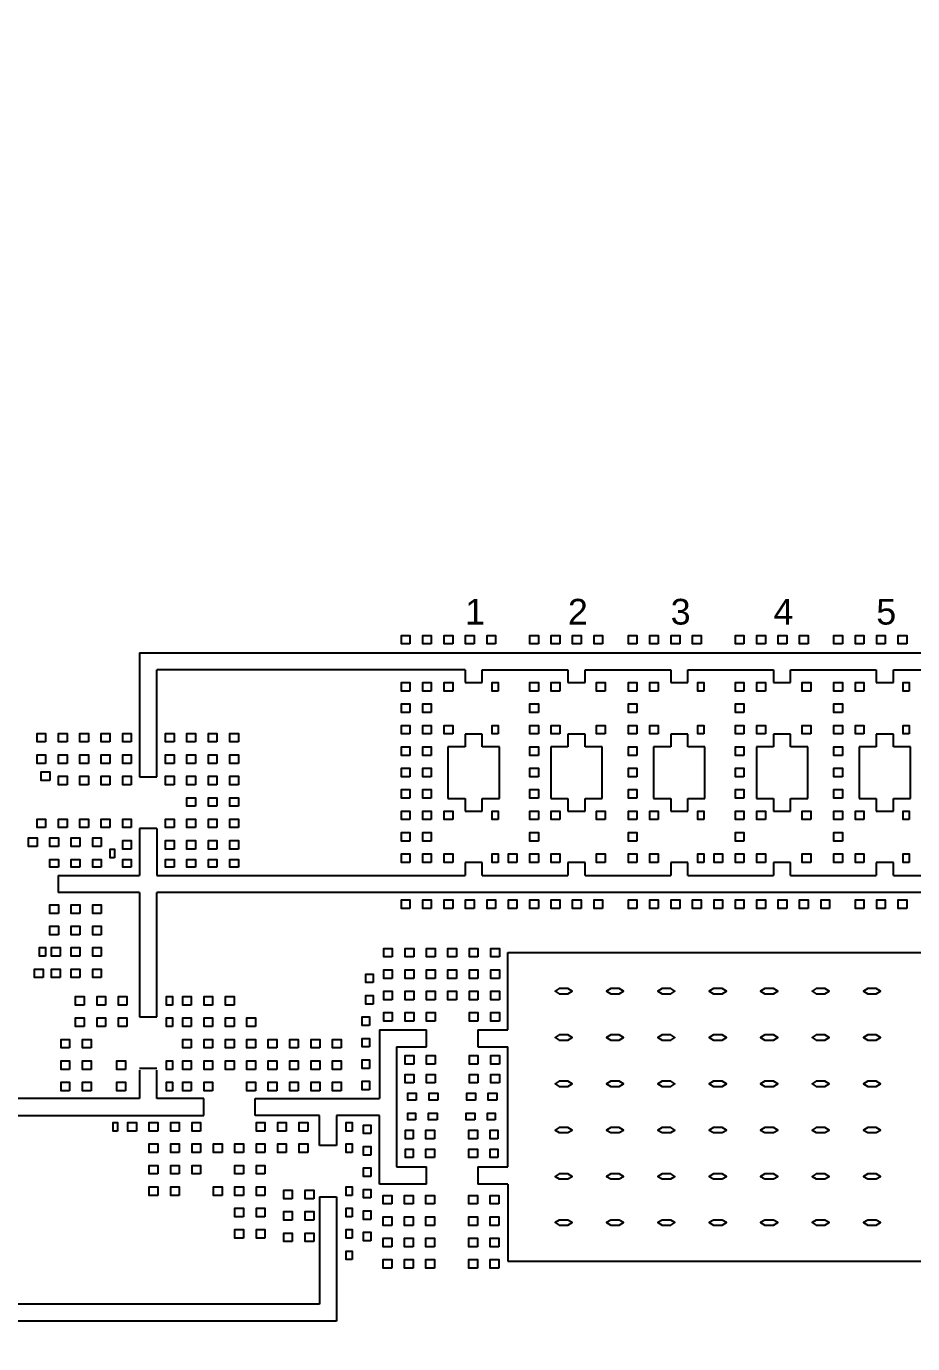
# Model space of a CAD drawing. Header units: millimetres. Extents: x 11250 to 361842, y 8473 to 110473.
# Drawn here: x 56414 to 61588, y 79042 to 86727 of the extents above; entities that cross this region are included whole.
import ezdxf

# ---------------------------------------------------------------- set-up
doc = ezdxf.new("R2010")
doc.units = ezdxf.units.MM
doc.layers.add('CLEAR', color=140, linetype='Continuous')
doc.layers.add('OPAQUE', color=10, linetype='Continuous')
doc.styles.get("Standard").update_dxf_attribs({"font": 'arial.ttf'})

msp = doc.modelspace()

# ---------------------------------------------------------------- linework, layer by layer
at = {"layer": 'CLEAR'}
for p, q in [((57075.3, 83073.6), (67525.3, 83073.6)), ((57075.3, 83073.6), (57075.3, 82348.6)), ((58975.3, 82973.6), (57175.3, 82973.6)), ((57175.3, 82348.6), (57175.3, 82973.6)), ((58975.3, 82973.6), (58975.3, 82898.6)), ((59075.3, 82898.6), (59075.3, 82973.6)), ((59075.3, 82973.6), (59575.3, 82973.6)), ((59575.3, 82973.6), (59575.3, 82898.6)), ((59675.3, 82898.6), (59675.3, 82973.6)), ((59675.3, 82973.6), (60175.3, 82973.6)), ((60175.3, 82973.6), (60175.3, 82898.6)), ((60275.3, 82898.6), (60275.3, 82973.6)), ((60275.3, 82973.6), (60775.3, 82973.6)), ((60775.3, 82973.6), (60775.3, 82898.6)), ((60875.3, 82898.6), (60875.3, 82973.6)), ((60875.3, 82973.6), (61375.3, 82973.6)), ((61375.3, 82973.6), (61375.3, 82898.6)), ((61475.3, 82898.6), (61475.3, 82973.6)), ((61475.3, 82973.6), (61975.3, 82973.6)), ((58975.3, 82898.6), (59075.3, 82898.6)), ((59575.3, 82898.6), (59675.3, 82898.6)), ((60175.3, 82898.6), (60275.3, 82898.6)), ((60775.3, 82898.6), (60875.3, 82898.6)), ((61375.3, 82898.6), (61475.3, 82898.6)), ((59075.3, 82598.6), (58975.3, 82598.6)), ((58975.3, 82598.6), (58975.3, 82523.6)), ((59075.3, 82523.6), (59075.3, 82598.6)), ((59675.3, 82598.6), (59575.3, 82598.6)), ((59575.3, 82598.6), (59575.3, 82523.6)), ((59675.3, 82523.6), (59675.3, 82598.6)), ((60275.3, 82598.6), (60175.3, 82598.6)), ((60175.3, 82598.6), (60175.3, 82523.6)), ((60275.3, 82523.6), (60275.3, 82598.6)), ((60875.3, 82598.6), (60775.3, 82598.6)), ((60775.3, 82598.6), (60775.3, 82523.6)), ((60875.3, 82523.6), (60875.3, 82598.6)), ((61475.3, 82598.6), (61375.3, 82598.6)), ((61375.3, 82598.6), (61375.3, 82523.6)), ((61475.3, 82523.6), (61475.3, 82598.6)), ((58975.3, 82523.6), (58875.3, 82523.6)), ((58875.3, 82523.6), (58875.3, 82223.6)), ((59175.3, 82523.6), (59075.3, 82523.6)), ((59175.3, 82223.6), (59175.3, 82523.6)), ((59575.3, 82523.6), (59475.3, 82523.6)), ((59475.3, 82523.6), (59475.3, 82223.6)), ((59775.3, 82523.6), (59675.3, 82523.6)), ((59775.3, 82223.6), (59775.3, 82523.6)), ((60175.3, 82523.6), (60075.3, 82523.6)), ((60075.3, 82523.6), (60075.3, 82223.6)), ((60375.3, 82523.6), (60275.3, 82523.6)), ((60375.3, 82223.6), (60375.3, 82523.6)), ((60775.3, 82523.6), (60675.3, 82523.6)), ((60675.3, 82523.6), (60675.3, 82223.6)), ((60975.3, 82523.6), (60875.3, 82523.6)), ((60975.3, 82223.6), (60975.3, 82523.6)), ((61375.3, 82523.6), (61275.3, 82523.6)), ((61275.3, 82523.6), (61275.3, 82223.6)), ((61575.3, 82523.6), (61475.3, 82523.6)), ((61575.3, 82223.6), (61575.3, 82523.6)), ((57075.3, 82348.6), (57175.3, 82348.6)), ((58875.3, 82223.6), (58975.3, 82223.6)), ((58975.3, 82223.6), (58975.3, 82148.6)), ((59075.3, 82223.6), (59175.3, 82223.6)), ((59075.3, 82148.6), (59075.3, 82223.6)), ((59475.3, 82223.6), (59575.3, 82223.6)), ((59575.3, 82223.6), (59575.3, 82148.6)), ((59675.3, 82223.6), (59775.3, 82223.6)), ((59675.3, 82148.6), (59675.3, 82223.6)), ((60075.3, 82223.6), (60175.3, 82223.6)), ((60175.3, 82223.6), (60175.3, 82148.6)), ((60275.3, 82223.6), (60375.3, 82223.6)), ((60275.3, 82148.6), (60275.3, 82223.6)), ((60675.3, 82223.6), (60775.3, 82223.6)), ((60775.3, 82223.6), (60775.3, 82148.6)), ((60875.3, 82223.6), (60975.3, 82223.6)), ((60875.3, 82148.6), (60875.3, 82223.6)), ((61275.3, 82223.6), (61375.3, 82223.6)), ((61375.3, 82223.6), (61375.3, 82148.6)), ((61475.3, 82223.6), (61575.3, 82223.6)), ((61475.3, 82148.6), (61475.3, 82223.6)), ((58975.3, 82148.6), (59075.3, 82148.6)), ((59575.3, 82148.6), (59675.3, 82148.6)), ((60175.3, 82148.6), (60275.3, 82148.6)), ((60775.3, 82148.6), (60875.3, 82148.6)), ((61375.3, 82148.6), (61475.3, 82148.6)), ((57175.3, 82048.6), (57075.3, 82048.6)), ((57075.3, 82048.6), (57075.3, 81773.6)), ((57175.3, 82048.6), (57175.3, 81773.6)), ((59075.3, 81848.6), (58975.3, 81848.6)), ((58975.3, 81848.6), (58975.3, 81773.6)), ((59075.3, 81773.6), (59075.3, 81848.6)), ((59675.3, 81848.6), (59575.3, 81848.6)), ((59575.3, 81848.6), (59575.3, 81773.6)), ((59675.3, 81773.6), (59675.3, 81848.6)), ((60275.3, 81848.6), (60175.3, 81848.6)), ((60175.3, 81848.6), (60175.3, 81773.6)), ((60275.3, 81773.6), (60275.3, 81848.6)), ((60875.3, 81848.6), (60775.3, 81848.6)), ((60775.3, 81848.6), (60775.3, 81773.6)), ((60875.3, 81773.6), (60875.3, 81848.6)), ((61475.3, 81848.6), (61375.3, 81848.6)), ((61375.3, 81848.6), (61375.3, 81773.6)), ((61475.3, 81773.6), (61475.3, 81848.6)), ((56600.3, 81773.6), (56600.3, 81673.6)), ((56600.3, 81773.6), (57075.3, 81773.6)), ((57175.3, 81773.6), (58975.3, 81773.6)), ((59075.3, 81773.6), (59575.3, 81773.6)), ((59675.3, 81773.6), (60175.3, 81773.6)), ((60275.3, 81773.6), (60775.3, 81773.6)), ((60875.3, 81773.6), (61375.3, 81773.6)), ((61475.3, 81773.6), (61975.3, 81773.6)), ((57075.3, 81673.6), (56600.3, 81673.6)), ((57075.3, 81673.6), (57075.3, 80948.6)), ((57175.3, 80948.6), (57175.3, 81673.6)), ((67175.3, 81673.6), (57175.3, 81673.6)), ((59225.3, 81323.6), (65575.3, 81323.6)), ((59225.3, 80873.6), (59225.3, 81323.6)), ((57075.3, 80948.6), (57175.3, 80948.6)), ((58475.3, 80873.6), (58750.3, 80873.6)), ((58475.3, 80873.6), (58475.3, 80473.6)), ((58750.3, 80773.6), (58750.3, 80873.6)), ((59050.3, 80873.6), (59225.3, 80873.6)), ((59050.3, 80873.6), (59050.3, 80773.6)), ((58575.3, 80773.6), (58750.3, 80773.6)), ((58575.3, 80773.6), (58575.3, 80073.6)), ((59050.3, 80773.6), (59225.3, 80773.6)), ((59225.3, 80073.6), (59225.3, 80773.6)), ((57175.3, 80648.6), (57075.3, 80648.6)), ((57075.3, 80638.6), (57075.3, 80473.6)), ((57175.3, 80473.6), (57175.3, 80638.6)), ((57075.3, 80473.6), (56050.3, 80473.6)), ((57450.3, 80473.6), (57175.3, 80473.6)), ((57450.3, 80373.6), (57450.3, 80473.6)), ((57750.3, 80373.6), (57750.3, 80473.6)), ((57750.3, 80473.6), (58475.3, 80473.6)), ((56050.3, 80373.6), (57450.3, 80373.6)), ((58125.3, 80373.6), (57750.3, 80373.6)), ((58125.3, 80198.6), (58125.3, 80373.6)), ((58225.3, 80373.6), (58225.3, 80198.6)), ((58475.3, 80373.6), (58225.3, 80373.6)), ((58475.3, 79973.6), (58475.3, 80373.6)), ((58225.3, 80198.6), (58125.3, 80198.6)), ((58575.3, 80073.6), (58750.3, 80073.6)), ((58750.3, 79973.6), (58750.3, 80073.6)), ((59050.3, 80073.6), (59225.3, 80073.6)), ((59050.3, 80073.6), (59050.3, 79973.6)), ((58750.3, 79973.6), (58475.3, 79973.6)), ((59225.3, 79973.6), (59050.3, 79973.6)), ((59225.3, 79973.6), (59225.3, 79523.6)), ((58125.3, 79898.6), (58225.3, 79898.6)), ((58125.3, 79898.6), (58125.3, 79273.6)), ((58225.3, 79898.6), (58225.3, 79173.6)), ((59225.3, 79523.6), (65575.3, 79523.6)), ((58125.3, 79273.6), (54912.6, 79273.6)), ((58225.3, 79173.6), (54946.6, 79173.6))]:
    msp.add_line(p, q, dxfattribs=at)
for points in [[(58653.2, 83124.4), (58603.2, 83124.4), (58603.2, 83174.4), (58653.2, 83174.4)], [(58778.2, 83124.4), (58728.2, 83124.4), (58728.2, 83174.4), (58778.2, 83174.4)], [(58903.2, 83124.4), (58853.2, 83124.4), (58853.2, 83174.4), (58903.2, 83174.4)], [(59028.2, 83124.4), (58978.2, 83124.4), (58978.2, 83174.4), (59028.2, 83174.4)], [(59153.2, 83124.4), (59103.2, 83124.4), (59103.2, 83174.4), (59153.2, 83174.4)], [(59403.2, 83124.4), (59353.2, 83124.4), (59353.2, 83174.4), (59403.2, 83174.4)], [(59528.2, 83124.4), (59478.2, 83124.4), (59478.2, 83174.4), (59528.2, 83174.4)], [(59653.2, 83124.4), (59603.2, 83124.4), (59603.2, 83174.4), (59653.2, 83174.4)], [(59778.2, 83124.4), (59728.2, 83124.4), (59728.2, 83174.4), (59778.2, 83174.4)], [(59978.2, 83124.4), (59928.2, 83124.4), (59928.2, 83174.4), (59978.2, 83174.4)], [(60103.2, 83124.4), (60053.2, 83124.4), (60053.2, 83174.4), (60103.2, 83174.4)], [(60228.2, 83124.4), (60178.2, 83124.4), (60178.2, 83174.4), (60228.2, 83174.4)], [(60353.2, 83124.4), (60303.2, 83124.4), (60303.2, 83174.4), (60353.2, 83174.4)], [(60603.2, 83124.4), (60553.2, 83124.4), (60553.2, 83174.4), (60603.2, 83174.4)], [(60728.2, 83124.4), (60678.2, 83124.4), (60678.2, 83174.4), (60728.2, 83174.4)], [(60853.2, 83124.4), (60803.2, 83124.4), (60803.2, 83174.4), (60853.2, 83174.4)], [(60978.2, 83124.4), (60928.2, 83124.4), (60928.2, 83174.4), (60978.2, 83174.4)], [(61178.2, 83124.4), (61128.2, 83124.4), (61128.2, 83174.4), (61178.2, 83174.4)], [(61303.2, 83124.4), (61253.2, 83124.4), (61253.2, 83174.4), (61303.2, 83174.4)], [(61428.2, 83124.4), (61378.2, 83124.4), (61378.2, 83174.4), (61428.2, 83174.4)], [(61553.2, 83124.4), (61503.2, 83124.4), (61503.2, 83174.4), (61553.2, 83174.4)], [(58653.2, 82849.4), (58603.2, 82849.4), (58603.2, 82899.4), (58653.2, 82899.4)], [(58778.2, 82849.4), (58728.2, 82849.4), (58728.2, 82899.4), (58778.2, 82899.4)], [(58903.2, 82849.4), (58853.2, 82849.4), (58853.2, 82899.4), (58903.2, 82899.4)], [(59168.2, 82849.4), (59133.2, 82849.4), (59133.2, 82899.4), (59168.2, 82899.4)], [(59403.2, 82849.4), (59353.2, 82849.4), (59353.2, 82899.4), (59403.2, 82899.4)], [(59528.2, 82849.4), (59478.2, 82849.4), (59478.2, 82899.4), (59528.2, 82899.4)], [(59793.2, 82849.4), (59743.2, 82849.4), (59743.2, 82899.4), (59793.2, 82899.4)], [(59978.2, 82849.4), (59928.2, 82849.4), (59928.2, 82899.4), (59978.2, 82899.4)], [(60103.2, 82849.4), (60053.2, 82849.4), (60053.2, 82899.4), (60103.2, 82899.4)], [(60368.2, 82849.4), (60333.2, 82849.4), (60333.2, 82899.4), (60368.2, 82899.4)], [(60603.2, 82849.4), (60553.2, 82849.4), (60553.2, 82899.4), (60603.2, 82899.4)], [(60728.2, 82849.4), (60678.2, 82849.4), (60678.2, 82899.4), (60728.2, 82899.4)], [(60993.2, 82849.4), (60943.2, 82849.4), (60943.2, 82899.4), (60993.2, 82899.4)], [(61178.2, 82849.4), (61128.2, 82849.4), (61128.2, 82899.4), (61178.2, 82899.4)], [(61303.2, 82849.4), (61253.2, 82849.4), (61253.2, 82899.4), (61303.2, 82899.4)], [(61568.2, 82849.4), (61533.2, 82849.4), (61533.2, 82899.4), (61568.2, 82899.4)], [(58653.2, 82724.4), (58603.2, 82724.4), (58603.2, 82774.4), (58653.2, 82774.4)], [(58778.2, 82724.4), (58728.2, 82724.4), (58728.2, 82774.4), (58778.2, 82774.4)], [(59403.2, 82724.4), (59353.2, 82724.4), (59353.2, 82774.4), (59403.2, 82774.4)], [(59978.2, 82724.4), (59928.2, 82724.4), (59928.2, 82774.4), (59978.2, 82774.4)], [(60603.2, 82724.4), (60553.2, 82724.4), (60553.2, 82774.4), (60603.2, 82774.4)], [(61178.2, 82724.4), (61128.2, 82724.4), (61128.2, 82774.4), (61178.2, 82774.4)], [(58653.2, 82599.4), (58603.2, 82599.4), (58603.2, 82649.4), (58653.2, 82649.4)], [(58778.2, 82599.4), (58728.2, 82599.4), (58728.2, 82649.4), (58778.2, 82649.4)], [(58903.2, 82599.4), (58853.2, 82599.4), (58853.2, 82649.4), (58903.2, 82649.4)], [(59168.2, 82599.4), (59133.2, 82599.4), (59133.2, 82649.4), (59168.2, 82649.4)], [(59403.2, 82599.4), (59353.2, 82599.4), (59353.2, 82649.4), (59403.2, 82649.4)], [(59528.2, 82599.4), (59478.2, 82599.4), (59478.2, 82649.4), (59528.2, 82649.4)], [(59793.2, 82599.4), (59743.2, 82599.4), (59743.2, 82649.4), (59793.2, 82649.4)], [(59978.2, 82599.4), (59928.2, 82599.4), (59928.2, 82649.4), (59978.2, 82649.4)], [(60103.2, 82599.4), (60053.2, 82599.4), (60053.2, 82649.4), (60103.2, 82649.4)], [(60368.2, 82599.4), (60333.2, 82599.4), (60333.2, 82649.4), (60368.2, 82649.4)], [(60603.2, 82599.4), (60553.2, 82599.4), (60553.2, 82649.4), (60603.2, 82649.4)], [(60728.2, 82599.4), (60678.2, 82599.4), (60678.2, 82649.4), (60728.2, 82649.4)], [(60993.2, 82599.4), (60943.2, 82599.4), (60943.2, 82649.4), (60993.2, 82649.4)], [(61178.2, 82599.4), (61128.2, 82599.4), (61128.2, 82649.4), (61178.2, 82649.4)], [(61303.2, 82599.4), (61253.2, 82599.4), (61253.2, 82649.4), (61303.2, 82649.4)], [(61568.2, 82599.4), (61533.2, 82599.4), (61533.2, 82649.4), (61568.2, 82649.4)], [(56526.8, 82552.7), (56476.8, 82552.7), (56476.8, 82602.7), (56526.8, 82602.7)], [(56651.8, 82552.7), (56601.8, 82552.7), (56601.8, 82602.7), (56651.8, 82602.7)], [(56776.8, 82552.7), (56726.8, 82552.7), (56726.8, 82602.7), (56776.8, 82602.7)], [(56901.8, 82552.7), (56851.8, 82552.7), (56851.8, 82602.7), (56901.8, 82602.7)], [(57026.8, 82552.7), (56976.8, 82552.7), (56976.8, 82602.7), (57026.8, 82602.7)], [(57276.8, 82552.7), (57226.8, 82552.7), (57226.8, 82602.7), (57276.8, 82602.7)], [(57401.8, 82552.7), (57351.8, 82552.7), (57351.8, 82602.7), (57401.8, 82602.7)], [(57526.8, 82552.7), (57476.8, 82552.7), (57476.8, 82602.7), (57526.8, 82602.7)], [(57651.8, 82552.7), (57601.8, 82552.7), (57601.8, 82602.7), (57651.8, 82602.7)], [(56526.8, 82427.7), (56476.8, 82427.7), (56476.8, 82477.7), (56526.8, 82477.7)], [(56651.8, 82427.7), (56601.8, 82427.7), (56601.8, 82477.7), (56651.8, 82477.7)], [(56776.8, 82427.7), (56726.8, 82427.7), (56726.8, 82477.7), (56776.8, 82477.7)], [(56901.8, 82427.7), (56851.8, 82427.7), (56851.8, 82477.7), (56901.8, 82477.7)], [(57026.8, 82427.7), (56976.8, 82427.7), (56976.8, 82477.7), (57026.8, 82477.7)], [(57276.8, 82427.7), (57226.8, 82427.7), (57226.8, 82477.7), (57276.8, 82477.7)], [(57401.8, 82427.7), (57351.8, 82427.7), (57351.8, 82477.7), (57401.8, 82477.7)], [(57526.8, 82427.7), (57476.8, 82427.7), (57476.8, 82477.7), (57526.8, 82477.7)], [(57651.8, 82427.7), (57601.8, 82427.7), (57601.8, 82477.7), (57651.8, 82477.7)], [(58653.2, 82474.4), (58603.2, 82474.4), (58603.2, 82524.4), (58653.2, 82524.4)], [(58778.2, 82474.4), (58728.2, 82474.4), (58728.2, 82524.4), (58778.2, 82524.4)], [(59403.2, 82474.4), (59353.2, 82474.4), (59353.2, 82524.4), (59403.2, 82524.4)], [(59978.2, 82474.4), (59928.2, 82474.4), (59928.2, 82524.4), (59978.2, 82524.4)], [(60603.2, 82474.4), (60553.2, 82474.4), (60553.2, 82524.4), (60603.2, 82524.4)], [(61178.2, 82474.4), (61128.2, 82474.4), (61128.2, 82524.4), (61178.2, 82524.4)], [(58653.2, 82349.4), (58603.2, 82349.4), (58603.2, 82399.4), (58653.2, 82399.4)], [(58778.2, 82349.4), (58728.2, 82349.4), (58728.2, 82399.4), (58778.2, 82399.4)], [(59403.2, 82349.4), (59353.2, 82349.4), (59353.2, 82399.4), (59403.2, 82399.4)], [(59978.2, 82349.4), (59928.2, 82349.4), (59928.2, 82399.4), (59978.2, 82399.4)], [(60603.2, 82349.4), (60553.2, 82349.4), (60553.2, 82399.4), (60603.2, 82399.4)], [(61178.2, 82349.4), (61128.2, 82349.4), (61128.2, 82399.4), (61178.2, 82399.4)], [(56551.8, 82327.7), (56501.8, 82327.7), (56501.8, 82377.7), (56551.8, 82377.7)], [(56651.8, 82302.7), (56601.8, 82302.7), (56601.8, 82352.7), (56651.8, 82352.7)], [(56776.8, 82302.7), (56726.8, 82302.7), (56726.8, 82352.7), (56776.8, 82352.7)], [(56901.8, 82302.7), (56851.8, 82302.7), (56851.8, 82352.7), (56901.8, 82352.7)], [(57026.8, 82302.7), (56976.8, 82302.7), (56976.8, 82352.7), (57026.8, 82352.7)], [(57276.8, 82302.7), (57226.8, 82302.7), (57226.8, 82352.7), (57276.8, 82352.7)], [(57401.8, 82302.7), (57351.8, 82302.7), (57351.8, 82352.7), (57401.8, 82352.7)], [(57526.8, 82302.7), (57476.8, 82302.7), (57476.8, 82352.7), (57526.8, 82352.7)], [(57651.8, 82302.7), (57601.8, 82302.7), (57601.8, 82352.7), (57651.8, 82352.7)], [(58653.2, 82224.4), (58603.2, 82224.4), (58603.2, 82274.4), (58653.2, 82274.4)], [(58778.2, 82224.4), (58728.2, 82224.4), (58728.2, 82274.4), (58778.2, 82274.4)], [(59403.2, 82224.4), (59353.2, 82224.4), (59353.2, 82274.4), (59403.2, 82274.4)], [(59978.2, 82224.4), (59928.2, 82224.4), (59928.2, 82274.4), (59978.2, 82274.4)], [(60603.2, 82224.4), (60553.2, 82224.4), (60553.2, 82274.4), (60603.2, 82274.4)], [(61178.2, 82224.4), (61128.2, 82224.4), (61128.2, 82274.4), (61178.2, 82274.4)], [(57401.8, 82177.7), (57351.8, 82177.7), (57351.8, 82227.7), (57401.8, 82227.7)], [(57526.8, 82177.7), (57476.8, 82177.7), (57476.8, 82227.7), (57526.8, 82227.7)], [(57651.8, 82177.7), (57601.8, 82177.7), (57601.8, 82227.7), (57651.8, 82227.7)], [(56526.8, 82052.7), (56476.8, 82052.7), (56476.8, 82102.7), (56526.8, 82102.7)], [(56651.8, 82052.7), (56601.8, 82052.7), (56601.8, 82102.7), (56651.8, 82102.7)], [(56776.8, 82052.7), (56726.8, 82052.7), (56726.8, 82102.7), (56776.8, 82102.7)], [(56901.8, 82052.7), (56851.8, 82052.7), (56851.8, 82102.7), (56901.8, 82102.7)], [(57026.8, 82052.7), (56976.8, 82052.7), (56976.8, 82102.7), (57026.8, 82102.7)], [(57276.8, 82052.7), (57226.8, 82052.7), (57226.8, 82102.7), (57276.8, 82102.7)], [(57401.8, 82052.7), (57351.8, 82052.7), (57351.8, 82102.7), (57401.8, 82102.7)], [(57526.8, 82052.7), (57476.8, 82052.7), (57476.8, 82102.7), (57526.8, 82102.7)], [(57651.8, 82052.7), (57601.8, 82052.7), (57601.8, 82102.7), (57651.8, 82102.7)], [(58653.2, 82099.4), (58603.2, 82099.4), (58603.2, 82149.4), (58653.2, 82149.4)], [(58778.2, 82099.4), (58728.2, 82099.4), (58728.2, 82149.4), (58778.2, 82149.4)], [(58903.2, 82099.4), (58853.2, 82099.4), (58853.2, 82149.4), (58903.2, 82149.4)], [(59168.2, 82099.4), (59133.2, 82099.4), (59133.2, 82149.4), (59168.2, 82149.4)], [(59403.2, 82099.4), (59353.2, 82099.4), (59353.2, 82149.4), (59403.2, 82149.4)], [(59528.2, 82099.4), (59478.2, 82099.4), (59478.2, 82149.4), (59528.2, 82149.4)], [(59793.2, 82099.4), (59743.2, 82099.4), (59743.2, 82149.4), (59793.2, 82149.4)], [(59978.2, 82099.4), (59928.2, 82099.4), (59928.2, 82149.4), (59978.2, 82149.4)], [(60103.2, 82099.4), (60053.2, 82099.4), (60053.2, 82149.4), (60103.2, 82149.4)], [(60368.2, 82099.4), (60333.2, 82099.4), (60333.2, 82149.4), (60368.2, 82149.4)], [(60603.2, 82099.4), (60553.2, 82099.4), (60553.2, 82149.4), (60603.2, 82149.4)], [(60728.2, 82099.4), (60678.2, 82099.4), (60678.2, 82149.4), (60728.2, 82149.4)], [(60993.2, 82099.4), (60943.2, 82099.4), (60943.2, 82149.4), (60993.2, 82149.4)], [(61178.2, 82099.4), (61128.2, 82099.4), (61128.2, 82149.4), (61178.2, 82149.4)], [(61303.2, 82099.4), (61253.2, 82099.4), (61253.2, 82149.4), (61303.2, 82149.4)], [(61568.2, 82099.4), (61533.2, 82099.4), (61533.2, 82149.4), (61568.2, 82149.4)], [(58653.2, 81974.4), (58603.2, 81974.4), (58603.2, 82024.4), (58653.2, 82024.4)], [(58778.2, 81974.4), (58728.2, 81974.4), (58728.2, 82024.4), (58778.2, 82024.4)], [(59403.2, 81974.4), (59353.2, 81974.4), (59353.2, 82024.4), (59403.2, 82024.4)], [(59978.2, 81974.4), (59928.2, 81974.4), (59928.2, 82024.4), (59978.2, 82024.4)], [(60603.2, 81974.4), (60553.2, 81974.4), (60553.2, 82024.4), (60603.2, 82024.4)], [(61178.2, 81974.4), (61128.2, 81974.4), (61128.2, 82024.4), (61178.2, 82024.4)], [(56476.8, 81942.7), (56426.8, 81942.7), (56426.8, 81992.7), (56476.8, 81992.7)], [(56601.8, 81942.7), (56551.8, 81942.7), (56551.8, 81992.7), (56601.8, 81992.7)], [(56726.8, 81942.7), (56676.8, 81942.7), (56676.8, 81992.7), (56726.8, 81992.7)], [(56851.8, 81942.7), (56801.8, 81942.7), (56801.8, 81992.7), (56851.8, 81992.7)], [(56928.7, 81876.8), (56903.7, 81876.8), (56903.7, 81926.8), (56928.7, 81926.8)], [(57026.8, 81927.7), (56976.8, 81927.7), (56976.8, 81977.7), (57026.8, 81977.7)], [(57276.8, 81927.7), (57226.8, 81927.7), (57226.8, 81977.7), (57276.8, 81977.7)], [(57401.8, 81927.7), (57351.8, 81927.7), (57351.8, 81977.7), (57401.8, 81977.7)], [(57526.8, 81927.7), (57476.8, 81927.7), (57476.8, 81977.7), (57526.8, 81977.7)], [(57651.8, 81927.7), (57601.8, 81927.7), (57601.8, 81977.7), (57651.8, 81977.7)], [(56601.8, 81822.7), (56551.8, 81822.7), (56551.8, 81867.7), (56601.8, 81867.7)], [(56726.8, 81822.7), (56676.8, 81822.7), (56676.8, 81867.7), (56726.8, 81867.7)], [(56851.8, 81822.7), (56801.8, 81822.7), (56801.8, 81867.7), (56851.8, 81867.7)], [(57026.8, 81822.7), (56976.8, 81822.7), (56976.8, 81867.7), (57026.8, 81867.7)], [(57276.8, 81822.7), (57226.8, 81822.7), (57226.8, 81867.7), (57276.8, 81867.7)], [(57401.8, 81822.7), (57351.8, 81822.7), (57351.8, 81867.7), (57401.8, 81867.7)], [(57526.8, 81822.7), (57476.8, 81822.7), (57476.8, 81867.7), (57526.8, 81867.7)], [(57651.8, 81822.7), (57601.8, 81822.7), (57601.8, 81867.7), (57651.8, 81867.7)], [(58653.2, 81849.4), (58603.2, 81849.4), (58603.2, 81899.4), (58653.2, 81899.4)], [(58778.2, 81849.4), (58728.2, 81849.4), (58728.2, 81899.4), (58778.2, 81899.4)], [(58903.2, 81849.4), (58853.2, 81849.4), (58853.2, 81899.4), (58903.2, 81899.4)], [(59168.2, 81849.4), (59133.2, 81849.4), (59133.2, 81899.4), (59168.2, 81899.4)], [(59278.2, 81849.4), (59228.2, 81849.4), (59228.2, 81899.4), (59278.2, 81899.4)], [(59403.2, 81849.4), (59353.2, 81849.4), (59353.2, 81899.4), (59403.2, 81899.4)], [(59528.2, 81849.4), (59478.2, 81849.4), (59478.2, 81899.4), (59528.2, 81899.4)], [(59793.2, 81849.4), (59743.2, 81849.4), (59743.2, 81899.4), (59793.2, 81899.4)], [(59978.2, 81849.4), (59928.2, 81849.4), (59928.2, 81899.4), (59978.2, 81899.4)], [(60103.2, 81849.4), (60053.2, 81849.4), (60053.2, 81899.4), (60103.2, 81899.4)], [(60368.2, 81849.4), (60333.2, 81849.4), (60333.2, 81899.4), (60368.2, 81899.4)], [(60478.2, 81849.4), (60428.2, 81849.4), (60428.2, 81899.4), (60478.2, 81899.4)], [(60603.2, 81849.4), (60553.2, 81849.4), (60553.2, 81899.4), (60603.2, 81899.4)], [(60728.2, 81849.4), (60678.2, 81849.4), (60678.2, 81899.4), (60728.2, 81899.4)], [(60993.2, 81849.4), (60943.2, 81849.4), (60943.2, 81899.4), (60993.2, 81899.4)], [(61178.2, 81849.4), (61128.2, 81849.4), (61128.2, 81899.4), (61178.2, 81899.4)], [(61303.2, 81849.4), (61253.2, 81849.4), (61253.2, 81899.4), (61303.2, 81899.4)], [(61568.2, 81849.4), (61533.2, 81849.4), (61533.2, 81899.4), (61568.2, 81899.4)], [(58653.2, 81581), (58603.2, 81581), (58603.2, 81631), (58653.2, 81631)], [(58778.2, 81581), (58728.2, 81581), (58728.2, 81631), (58778.2, 81631)], [(58903.2, 81581), (58853.2, 81581), (58853.2, 81631), (58903.2, 81631)], [(59028.2, 81581), (58978.2, 81581), (58978.2, 81631), (59028.2, 81631)], [(59153.2, 81581), (59103.2, 81581), (59103.2, 81631), (59153.2, 81631)], [(59278.2, 81581), (59228.2, 81581), (59228.2, 81631), (59278.2, 81631)], [(59403.2, 81581), (59353.2, 81581), (59353.2, 81631), (59403.2, 81631)], [(59528.2, 81581), (59478.2, 81581), (59478.2, 81631), (59528.2, 81631)], [(59653.2, 81581), (59603.2, 81581), (59603.2, 81631), (59653.2, 81631)], [(59778.2, 81581), (59728.2, 81581), (59728.2, 81631), (59778.2, 81631)], [(59978.2, 81581), (59928.2, 81581), (59928.2, 81631), (59978.2, 81631)], [(60103.2, 81581), (60053.2, 81581), (60053.2, 81631), (60103.2, 81631)], [(60228.2, 81581), (60178.2, 81581), (60178.2, 81631), (60228.2, 81631)], [(60353.2, 81581), (60303.2, 81581), (60303.2, 81631), (60353.2, 81631)], [(60478.2, 81581), (60428.2, 81581), (60428.2, 81631), (60478.2, 81631)], [(60603.2, 81581), (60553.2, 81581), (60553.2, 81631), (60603.2, 81631)], [(60728.2, 81581), (60678.2, 81581), (60678.2, 81631), (60728.2, 81631)], [(60853.2, 81581), (60803.2, 81581), (60803.2, 81631), (60853.2, 81631)], [(60978.2, 81581), (60928.2, 81581), (60928.2, 81631), (60978.2, 81631)], [(61103.2, 81581), (61053.2, 81581), (61053.2, 81631), (61103.2, 81631)], [(61303.2, 81581), (61253.2, 81581), (61253.2, 81631), (61303.2, 81631)], [(61428.2, 81581), (61378.2, 81581), (61378.2, 81631), (61428.2, 81631)], [(61553.2, 81581), (61503.2, 81581), (61503.2, 81631), (61553.2, 81631)], [(56601.8, 81552.7), (56551.8, 81552.7), (56551.8, 81602.7), (56601.8, 81602.7)], [(56726.8, 81552.7), (56676.8, 81552.7), (56676.8, 81602.7), (56726.8, 81602.7)], [(56851.8, 81552.7), (56801.8, 81552.7), (56801.8, 81602.7), (56851.8, 81602.7)], [(56601.8, 81427.7), (56551.8, 81427.7), (56551.8, 81477.7), (56601.8, 81477.7)], [(56726.8, 81427.7), (56676.8, 81427.7), (56676.8, 81477.7), (56726.8, 81477.7)], [(56851.8, 81427.7), (56801.8, 81427.7), (56801.8, 81477.7), (56851.8, 81477.7)], [(56526.8, 81302.7), (56491.8, 81302.7), (56491.8, 81352.7), (56526.8, 81352.7)], [(56611.8, 81302.7), (56561.8, 81302.7), (56561.8, 81352.7), (56611.8, 81352.7)], [(56726.8, 81302.7), (56676.8, 81302.7), (56676.8, 81352.7), (56726.8, 81352.7)], [(56851.8, 81302.7), (56801.8, 81302.7), (56801.8, 81352.7), (56851.8, 81352.7)], [(58550.3, 81298.6), (58500.3, 81298.6), (58500.3, 81348.6), (58550.3, 81348.6)], [(58675.3, 81298.6), (58625.3, 81298.6), (58625.3, 81348.6), (58675.3, 81348.6)], [(58800.3, 81298.6), (58750.3, 81298.6), (58750.3, 81348.6), (58800.3, 81348.6)], [(58925.3, 81298.6), (58875.3, 81298.6), (58875.3, 81348.6), (58925.3, 81348.6)], [(59050.3, 81298.6), (59000.3, 81298.6), (59000.3, 81348.6), (59050.3, 81348.6)], [(59175.3, 81298.6), (59125.3, 81298.6), (59125.3, 81348.6), (59175.3, 81348.6)], [(56511.8, 81177.7), (56461.8, 81177.7), (56461.8, 81227.7), (56511.8, 81227.7)], [(56611.8, 81177.7), (56561.8, 81177.7), (56561.8, 81227.7), (56611.8, 81227.7)], [(56726.8, 81177.7), (56676.8, 81177.7), (56676.8, 81227.7), (56726.8, 81227.7)], [(56851.8, 81177.7), (56801.8, 81177.7), (56801.8, 81227.7), (56851.8, 81227.7)], [(58437.8, 81148.6), (58395.3, 81148.6), (58395.3, 81198.6), (58437.8, 81198.6)], [(58550.3, 81173.6), (58500.3, 81173.6), (58500.3, 81223.6), (58550.3, 81223.6)], [(58675.3, 81173.6), (58625.3, 81173.6), (58625.3, 81223.6), (58675.3, 81223.6)], [(58800.3, 81173.6), (58750.3, 81173.6), (58750.3, 81223.6), (58800.3, 81223.6)], [(58925.3, 81173.6), (58875.3, 81173.6), (58875.3, 81223.6), (58925.3, 81223.6)], [(59050.3, 81173.6), (59000.3, 81173.6), (59000.3, 81223.6), (59050.3, 81223.6)], [(59175.3, 81173.6), (59125.3, 81173.6), (59125.3, 81223.6), (59175.3, 81223.6)], [(58550.3, 81048.6), (58500.3, 81048.6), (58500.3, 81098.6), (58550.3, 81098.6)], [(58675.3, 81048.6), (58625.3, 81048.6), (58625.3, 81098.6), (58675.3, 81098.6)], [(58800.3, 81048.6), (58750.3, 81048.6), (58750.3, 81098.6), (58800.3, 81098.6)], [(58925.3, 81048.6), (58875.3, 81048.6), (58875.3, 81098.6), (58925.3, 81098.6)], [(59050.3, 81048.6), (59000.3, 81048.6), (59000.3, 81098.6), (59050.3, 81098.6)], [(59175.3, 81048.6), (59125.3, 81048.6), (59125.3, 81098.6), (59175.3, 81098.6)], [(59525.3, 81083.6), (59575.3, 81083.6), (59600.3, 81098.6), (59600.3, 81098.6), (59575.3, 81113.6), (59525.3, 81113.6), (59500.3, 81098.6), (59500.3, 81098.6)], [(59825.3, 81083.6), (59875.3, 81083.6), (59900.3, 81098.6), (59900.3, 81098.6), (59875.3, 81113.6), (59825.3, 81113.6), (59800.3, 81098.6), (59800.3, 81098.6)], [(60125.3, 81083.6), (60175.3, 81083.6), (60200.3, 81098.6), (60200.3, 81098.6), (60175.3, 81113.6), (60125.3, 81113.6), (60100.3, 81098.6), (60100.3, 81098.6)], [(60425.3, 81083.6), (60475.3, 81083.6), (60500.3, 81098.6), (60500.3, 81098.6), (60475.3, 81113.6), (60425.3, 81113.6), (60400.3, 81098.6), (60400.3, 81098.6)], [(60725.3, 81083.6), (60775.3, 81083.6), (60800.3, 81098.6), (60800.3, 81098.6), (60775.3, 81113.6), (60725.3, 81113.6), (60700.3, 81098.6), (60700.3, 81098.6)], [(61025.3, 81083.6), (61075.3, 81083.6), (61100.3, 81098.6), (61100.3, 81098.6), (61075.3, 81113.6), (61025.3, 81113.6), (61000.3, 81098.6), (61000.3, 81098.6)], [(61325.3, 81083.6), (61375.3, 81083.6), (61400.3, 81098.6), (61400.3, 81098.6), (61375.3, 81113.6), (61325.3, 81113.6), (61300.3, 81098.6), (61300.3, 81098.6)], [(56751.8, 81017.7), (56701.8, 81017.7), (56701.8, 81067.7), (56751.8, 81067.7)], [(56876.8, 81017.7), (56826.8, 81017.7), (56826.8, 81067.7), (56876.8, 81067.7)], [(57001.8, 81017.7), (56951.8, 81017.7), (56951.8, 81067.7), (57001.8, 81067.7)], [(57266.8, 81017.7), (57231.8, 81017.7), (57231.8, 81067.7), (57266.8, 81067.7)], [(57376.8, 81017.7), (57326.8, 81017.7), (57326.8, 81067.7), (57376.8, 81067.7)], [(57501.8, 81017.7), (57451.8, 81017.7), (57451.8, 81067.7), (57501.8, 81067.7)], [(57626.8, 81017.7), (57576.8, 81017.7), (57576.8, 81067.7), (57626.8, 81067.7)], [(58437.8, 81023.6), (58395.3, 81023.6), (58395.3, 81073.6), (58437.8, 81073.6)], [(56751.8, 80892.7), (56701.8, 80892.7), (56701.8, 80942.7), (56751.8, 80942.7)], [(56876.8, 80892.7), (56826.8, 80892.7), (56826.8, 80942.7), (56876.8, 80942.7)], [(57001.8, 80892.7), (56951.8, 80892.7), (56951.8, 80942.7), (57001.8, 80942.7)], [(57266.8, 80892.7), (57231.8, 80892.7), (57231.8, 80942.7), (57266.8, 80942.7)], [(57376.8, 80892.7), (57326.8, 80892.7), (57326.8, 80942.7), (57376.8, 80942.7)], [(57501.8, 80892.7), (57451.8, 80892.7), (57451.8, 80942.7), (57501.8, 80942.7)], [(57626.8, 80892.7), (57576.8, 80892.7), (57576.8, 80942.7), (57626.8, 80942.7)], [(57751.8, 80892.7), (57701.8, 80892.7), (57701.8, 80942.7), (57751.8, 80942.7)], [(58417.8, 80898.6), (58375.3, 80898.6), (58375.3, 80948.6), (58417.8, 80948.6)], [(58550.3, 80923.6), (58500.3, 80923.6), (58500.3, 80973.6), (58550.3, 80973.6)], [(58675.3, 80923.6), (58625.3, 80923.6), (58625.3, 80973.6), (58675.3, 80973.6)], [(58800.3, 80923.6), (58750.3, 80923.6), (58750.3, 80973.6), (58800.3, 80973.6)], [(59050.3, 80923.6), (59000.3, 80923.6), (59000.3, 80973.6), (59050.3, 80973.6)], [(59175.3, 80923.6), (59125.3, 80923.6), (59125.3, 80973.6), (59175.3, 80973.6)], [(56666.8, 80767.7), (56616.8, 80767.7), (56616.8, 80817.7), (56666.8, 80817.7)], [(56791.8, 80767.7), (56741.8, 80767.7), (56741.8, 80817.7), (56791.8, 80817.7)], [(57376.8, 80767.7), (57326.8, 80767.7), (57326.8, 80817.7), (57376.8, 80817.7)], [(57501.8, 80767.7), (57451.8, 80767.7), (57451.8, 80817.7), (57501.8, 80817.7)], [(57626.8, 80767.7), (57576.8, 80767.7), (57576.8, 80817.7), (57626.8, 80817.7)], [(57751.8, 80767.7), (57701.8, 80767.7), (57701.8, 80817.7), (57751.8, 80817.7)], [(57876.8, 80767.7), (57826.8, 80767.7), (57826.8, 80817.7), (57876.8, 80817.7)], [(58001.8, 80767.7), (57951.8, 80767.7), (57951.8, 80817.7), (58001.8, 80817.7)], [(58126.8, 80767.7), (58076.8, 80767.7), (58076.8, 80817.7), (58126.8, 80817.7)], [(58251.8, 80767.7), (58201.8, 80767.7), (58201.8, 80817.7), (58251.8, 80817.7)], [(58417.8, 80773.6), (58375.3, 80773.6), (58375.3, 80823.6), (58417.8, 80823.6)], [(59525.3, 80813.6), (59575.3, 80813.6), (59600.3, 80828.6), (59600.3, 80828.6), (59575.3, 80843.6), (59525.3, 80843.6), (59500.3, 80828.6), (59500.3, 80828.6)], [(59825.3, 80813.6), (59875.3, 80813.6), (59900.3, 80828.6), (59900.3, 80828.6), (59875.3, 80843.6), (59825.3, 80843.6), (59800.3, 80828.6), (59800.3, 80828.6)], [(60125.3, 80813.6), (60175.3, 80813.6), (60200.3, 80828.6), (60200.3, 80828.6), (60175.3, 80843.6), (60125.3, 80843.6), (60100.3, 80828.6), (60100.3, 80828.6)], [(60425.3, 80813.6), (60475.3, 80813.6), (60500.3, 80828.6), (60500.3, 80828.6), (60475.3, 80843.6), (60425.3, 80843.6), (60400.3, 80828.6), (60400.3, 80828.6)], [(60725.3, 80813.6), (60775.3, 80813.6), (60800.3, 80828.6), (60800.3, 80828.6), (60775.3, 80843.6), (60725.3, 80843.6), (60700.3, 80828.6), (60700.3, 80828.6)], [(61025.3, 80813.6), (61075.3, 80813.6), (61100.3, 80828.6), (61100.3, 80828.6), (61075.3, 80843.6), (61025.3, 80843.6), (61000.3, 80828.6), (61000.3, 80828.6)], [(61325.3, 80813.6), (61375.3, 80813.6), (61400.3, 80828.6), (61400.3, 80828.6), (61375.3, 80843.6), (61325.3, 80843.6), (61300.3, 80828.6), (61300.3, 80828.6)], [(56666.8, 80642.7), (56616.8, 80642.7), (56616.8, 80692.7), (56666.8, 80692.7)], [(56791.8, 80642.7), (56741.8, 80642.7), (56741.8, 80692.7), (56791.8, 80692.7)], [(56992.3, 80642.7), (56942.3, 80642.7), (56942.3, 80692.7), (56992.3, 80692.7)], [(57266.8, 80642.7), (57231.8, 80642.7), (57231.8, 80692.7), (57266.8, 80692.7)], [(57376.8, 80642.7), (57326.8, 80642.7), (57326.8, 80692.7), (57376.8, 80692.7)], [(57501.8, 80642.7), (57451.8, 80642.7), (57451.8, 80692.7), (57501.8, 80692.7)], [(57626.8, 80642.7), (57576.8, 80642.7), (57576.8, 80692.7), (57626.8, 80692.7)], [(57751.8, 80642.7), (57701.8, 80642.7), (57701.8, 80692.7), (57751.8, 80692.7)], [(57876.8, 80642.7), (57826.8, 80642.7), (57826.8, 80692.7), (57876.8, 80692.7)], [(58001.8, 80642.7), (57951.8, 80642.7), (57951.8, 80692.7), (58001.8, 80692.7)], [(58126.8, 80642.7), (58076.8, 80642.7), (58076.8, 80692.7), (58126.8, 80692.7)], [(58251.8, 80642.7), (58201.8, 80642.7), (58201.8, 80692.7), (58251.8, 80692.7)], [(58417.8, 80648.6), (58375.3, 80648.6), (58375.3, 80698.6), (58417.8, 80698.6)], [(58675.3, 80673.6), (58625.3, 80673.6), (58625.3, 80723.6), (58675.3, 80723.6)], [(58800.3, 80673.6), (58750.3, 80673.6), (58750.3, 80723.6), (58800.3, 80723.6)], [(59050.3, 80673.6), (59000.3, 80673.6), (59000.3, 80723.6), (59050.3, 80723.6)], [(59175.3, 80673.6), (59125.3, 80673.6), (59125.3, 80723.6), (59175.3, 80723.6)], [(56666.8, 80517.7), (56616.8, 80517.7), (56616.8, 80567.7), (56666.8, 80567.7)], [(56791.8, 80517.7), (56741.8, 80517.7), (56741.8, 80567.7), (56791.8, 80567.7)], [(56992.3, 80517.7), (56942.3, 80517.7), (56942.3, 80567.7), (56992.3, 80567.7)], [(57266.8, 80517.7), (57231.8, 80517.7), (57231.8, 80567.7), (57266.8, 80567.7)], [(57376.8, 80517.7), (57326.8, 80517.7), (57326.8, 80567.7), (57376.8, 80567.7)], [(57501.8, 80517.7), (57451.8, 80517.7), (57451.8, 80567.7), (57501.8, 80567.7)], [(57751.8, 80517.7), (57701.8, 80517.7), (57701.8, 80567.7), (57751.8, 80567.7)], [(57876.8, 80517.7), (57826.8, 80517.7), (57826.8, 80567.7), (57876.8, 80567.7)], [(58001.8, 80517.7), (57951.8, 80517.7), (57951.8, 80567.7), (58001.8, 80567.7)], [(58126.8, 80517.7), (58076.8, 80517.7), (58076.8, 80567.7), (58126.8, 80567.7)], [(58251.8, 80517.7), (58201.8, 80517.7), (58201.8, 80567.7), (58251.8, 80567.7)], [(58417.8, 80523.6), (58375.3, 80523.6), (58375.3, 80573.6), (58417.8, 80573.6)], [(58675.3, 80563.6), (58625.3, 80563.6), (58625.3, 80613.6), (58675.3, 80613.6)], [(58800.3, 80563.6), (58750.3, 80563.6), (58750.3, 80613.6), (58800.3, 80613.6)], [(59050.3, 80563.6), (59000.3, 80563.6), (59000.3, 80613.6), (59050.3, 80613.6)], [(59175.3, 80563.6), (59125.3, 80563.6), (59125.3, 80613.6), (59175.3, 80613.6)], [(59525.3, 80543.6), (59575.3, 80543.6), (59600.3, 80558.6), (59600.3, 80558.6), (59575.3, 80573.6), (59525.3, 80573.6), (59500.3, 80558.6), (59500.3, 80558.6)], [(59825.3, 80543.6), (59875.3, 80543.6), (59900.3, 80558.6), (59900.3, 80558.6), (59875.3, 80573.6), (59825.3, 80573.6), (59800.3, 80558.6), (59800.3, 80558.6)], [(60125.3, 80543.6), (60175.3, 80543.6), (60200.3, 80558.6), (60200.3, 80558.6), (60175.3, 80573.6), (60125.3, 80573.6), (60100.3, 80558.6), (60100.3, 80558.6)], [(60425.3, 80543.6), (60475.3, 80543.6), (60500.3, 80558.6), (60500.3, 80558.6), (60475.3, 80573.6), (60425.3, 80573.6), (60400.3, 80558.6), (60400.3, 80558.6)], [(60725.3, 80543.6), (60775.3, 80543.6), (60800.3, 80558.6), (60800.3, 80558.6), (60775.3, 80573.6), (60725.3, 80573.6), (60700.3, 80558.6), (60700.3, 80558.6)], [(61025.3, 80543.6), (61075.3, 80543.6), (61100.3, 80558.6), (61100.3, 80558.6), (61075.3, 80573.6), (61025.3, 80573.6), (61000.3, 80558.6), (61000.3, 80558.6)], [(61325.3, 80543.6), (61375.3, 80543.6), (61400.3, 80558.6), (61400.3, 80558.6), (61375.3, 80573.6), (61325.3, 80573.6), (61300.3, 80558.6), (61300.3, 80558.6)], [(58690.3, 80463.6), (58640.3, 80463.6), (58640.3, 80503.6), (58690.3, 80503.6)], [(58815.3, 80463.6), (58765.3, 80463.6), (58765.3, 80503.6), (58815.3, 80503.6)], [(59035.3, 80463.6), (58985.3, 80463.6), (58985.3, 80503.6), (59035.3, 80503.6)], [(59160.3, 80463.6), (59110.3, 80463.6), (59110.3, 80503.6), (59160.3, 80503.6)], [(58686.8, 80347.7), (58641.8, 80347.7), (58641.8, 80387.7), (58686.8, 80387.7)], [(58811.8, 80347.7), (58761.8, 80347.7), (58761.8, 80387.7), (58811.8, 80387.7)], [(59031.8, 80347.7), (58981.8, 80347.7), (58981.8, 80387.7), (59031.8, 80387.7)], [(59151.8, 80347.7), (59106.8, 80347.7), (59106.8, 80387.7), (59151.8, 80387.7)], [(56946.8, 80282.7), (56921.8, 80282.7), (56921.8, 80332.7), (56946.8, 80332.7)], [(57056.8, 80282.7), (57006.8, 80282.7), (57006.8, 80332.7), (57056.8, 80332.7)], [(57181.8, 80282.7), (57131.8, 80282.7), (57131.8, 80332.7), (57181.8, 80332.7)], [(57306.8, 80282.7), (57256.8, 80282.7), (57256.8, 80332.7), (57306.8, 80332.7)], [(57431.8, 80282.7), (57381.8, 80282.7), (57381.8, 80332.7), (57431.8, 80332.7)], [(57806.8, 80282.7), (57756.8, 80282.7), (57756.8, 80332.7), (57806.8, 80332.7)], [(57931.8, 80282.7), (57881.8, 80282.7), (57881.8, 80332.7), (57931.8, 80332.7)], [(58056.8, 80282.7), (58006.8, 80282.7), (58006.8, 80332.7), (58056.8, 80332.7)], [(58316.8, 80282.7), (58281.8, 80282.7), (58281.8, 80332.7), (58316.8, 80332.7)], [(58424.3, 80267.7), (58381.8, 80267.7), (58381.8, 80317.7), (58424.3, 80317.7)], [(58671.8, 80237.7), (58626.8, 80237.7), (58626.8, 80287.7), (58671.8, 80287.7)], [(58796.8, 80237.7), (58746.8, 80237.7), (58746.8, 80287.7), (58796.8, 80287.7)], [(59046.8, 80237.7), (58996.8, 80237.7), (58996.8, 80287.7), (59046.8, 80287.7)], [(59166.8, 80237.7), (59121.8, 80237.7), (59121.8, 80287.7), (59166.8, 80287.7)], [(59525.3, 80273.6), (59575.3, 80273.6), (59600.3, 80288.6), (59600.3, 80288.6), (59575.3, 80303.6), (59525.3, 80303.6), (59500.3, 80288.6), (59500.3, 80288.6)], [(59825.3, 80273.6), (59875.3, 80273.6), (59900.3, 80288.6), (59900.3, 80288.6), (59875.3, 80303.6), (59825.3, 80303.6), (59800.3, 80288.6), (59800.3, 80288.6)], [(60125.3, 80273.6), (60175.3, 80273.6), (60200.3, 80288.6), (60200.3, 80288.6), (60175.3, 80303.6), (60125.3, 80303.6), (60100.3, 80288.6), (60100.3, 80288.6)], [(60425.3, 80273.6), (60475.3, 80273.6), (60500.3, 80288.6), (60500.3, 80288.6), (60475.3, 80303.6), (60425.3, 80303.6), (60400.3, 80288.6), (60400.3, 80288.6)], [(60725.3, 80273.6), (60775.3, 80273.6), (60800.3, 80288.6), (60800.3, 80288.6), (60775.3, 80303.6), (60725.3, 80303.6), (60700.3, 80288.6), (60700.3, 80288.6)], [(61025.3, 80273.6), (61075.3, 80273.6), (61100.3, 80288.6), (61100.3, 80288.6), (61075.3, 80303.6), (61025.3, 80303.6), (61000.3, 80288.6), (61000.3, 80288.6)], [(61325.3, 80273.6), (61375.3, 80273.6), (61400.3, 80288.6), (61400.3, 80288.6), (61375.3, 80303.6), (61325.3, 80303.6), (61300.3, 80288.6), (61300.3, 80288.6)], [(57181.8, 80157.7), (57131.8, 80157.7), (57131.8, 80207.7), (57181.8, 80207.7)], [(57306.8, 80157.7), (57256.8, 80157.7), (57256.8, 80207.7), (57306.8, 80207.7)], [(57431.8, 80157.7), (57381.8, 80157.7), (57381.8, 80207.7), (57431.8, 80207.7)], [(57556.8, 80157.7), (57506.8, 80157.7), (57506.8, 80207.7), (57556.8, 80207.7)], [(57681.8, 80157.7), (57631.8, 80157.7), (57631.8, 80207.7), (57681.8, 80207.7)], [(57806.8, 80157.7), (57756.8, 80157.7), (57756.8, 80207.7), (57806.8, 80207.7)], [(57931.8, 80157.7), (57881.8, 80157.7), (57881.8, 80207.7), (57931.8, 80207.7)], [(58056.8, 80157.7), (58006.8, 80157.7), (58006.8, 80207.7), (58056.8, 80207.7)], [(58316.8, 80157.7), (58281.8, 80157.7), (58281.8, 80207.7), (58316.8, 80207.7)], [(58424.3, 80142.7), (58381.8, 80142.7), (58381.8, 80192.7), (58424.3, 80192.7)], [(58671.8, 80127.7), (58626.8, 80127.7), (58626.8, 80177.7), (58671.8, 80177.7)], [(58796.8, 80127.7), (58746.8, 80127.7), (58746.8, 80177.7), (58796.8, 80177.7)], [(59046.8, 80127.7), (58996.8, 80127.7), (58996.8, 80177.7), (59046.8, 80177.7)], [(59166.8, 80127.7), (59121.8, 80127.7), (59121.8, 80177.7), (59166.8, 80177.7)], [(57181.8, 80032.7), (57131.8, 80032.7), (57131.8, 80082.7), (57181.8, 80082.7)], [(57306.8, 80032.7), (57256.8, 80032.7), (57256.8, 80082.7), (57306.8, 80082.7)], [(57431.8, 80032.7), (57381.8, 80032.7), (57381.8, 80082.7), (57431.8, 80082.7)], [(57681.8, 80032.7), (57631.8, 80032.7), (57631.8, 80082.7), (57681.8, 80082.7)], [(57806.8, 80032.7), (57756.8, 80032.7), (57756.8, 80082.7), (57806.8, 80082.7)], [(58424.3, 80017.7), (58381.8, 80017.7), (58381.8, 80067.7), (58424.3, 80067.7)], [(59525.3, 80003.6), (59575.3, 80003.6), (59600.3, 80018.6), (59600.3, 80018.6), (59575.3, 80033.6), (59525.3, 80033.6), (59500.3, 80018.6), (59500.3, 80018.6)], [(59825.3, 80003.6), (59875.3, 80003.6), (59900.3, 80018.6), (59900.3, 80018.6), (59875.3, 80033.6), (59825.3, 80033.6), (59800.3, 80018.6), (59800.3, 80018.6)], [(60125.3, 80003.6), (60175.3, 80003.6), (60200.3, 80018.6), (60200.3, 80018.6), (60175.3, 80033.6), (60125.3, 80033.6), (60100.3, 80018.6), (60100.3, 80018.6)], [(60425.3, 80003.6), (60475.3, 80003.6), (60500.3, 80018.6), (60500.3, 80018.6), (60475.3, 80033.6), (60425.3, 80033.6), (60400.3, 80018.6), (60400.3, 80018.6)], [(60725.3, 80003.6), (60775.3, 80003.6), (60800.3, 80018.6), (60800.3, 80018.6), (60775.3, 80033.6), (60725.3, 80033.6), (60700.3, 80018.6), (60700.3, 80018.6)], [(61025.3, 80003.6), (61075.3, 80003.6), (61100.3, 80018.6), (61100.3, 80018.6), (61075.3, 80033.6), (61025.3, 80033.6), (61000.3, 80018.6), (61000.3, 80018.6)], [(61325.3, 80003.6), (61375.3, 80003.6), (61400.3, 80018.6), (61400.3, 80018.6), (61375.3, 80033.6), (61325.3, 80033.6), (61300.3, 80018.6), (61300.3, 80018.6)], [(57181.8, 79907.7), (57131.8, 79907.7), (57131.8, 79957.7), (57181.8, 79957.7)], [(57306.8, 79907.7), (57256.8, 79907.7), (57256.8, 79957.7), (57306.8, 79957.7)], [(57556.8, 79907.7), (57506.8, 79907.7), (57506.8, 79957.7), (57556.8, 79957.7)], [(57681.8, 79907.7), (57631.8, 79907.7), (57631.8, 79957.7), (57681.8, 79957.7)], [(57806.8, 79907.7), (57756.8, 79907.7), (57756.8, 79957.7), (57806.8, 79957.7)], [(57966.8, 79887.7), (57916.8, 79887.7), (57916.8, 79937.7), (57966.8, 79937.7)], [(58091.8, 79887.7), (58041.8, 79887.7), (58041.8, 79937.7), (58091.8, 79937.7)], [(58316.8, 79907.7), (58281.8, 79907.7), (58281.8, 79957.7), (58316.8, 79957.7)], [(58424.3, 79892.7), (58381.8, 79892.7), (58381.8, 79942.7), (58424.3, 79942.7)], [(58546.8, 79857.7), (58496.8, 79857.7), (58496.8, 79907.7), (58546.8, 79907.7)], [(58671.8, 79857.7), (58621.8, 79857.7), (58621.8, 79907.7), (58671.8, 79907.7)], [(58796.8, 79857.7), (58746.8, 79857.7), (58746.8, 79907.7), (58796.8, 79907.7)], [(59046.8, 79857.7), (58996.8, 79857.7), (58996.8, 79907.7), (59046.8, 79907.7)], [(59171.8, 79857.7), (59121.8, 79857.7), (59121.8, 79907.7), (59171.8, 79907.7)], [(57681.8, 79782.7), (57631.8, 79782.7), (57631.8, 79832.7), (57681.8, 79832.7)], [(57806.8, 79782.7), (57756.8, 79782.7), (57756.8, 79832.7), (57806.8, 79832.7)], [(57966.8, 79762.7), (57916.8, 79762.7), (57916.8, 79812.7), (57966.8, 79812.7)], [(58091.8, 79762.7), (58041.8, 79762.7), (58041.8, 79812.7), (58091.8, 79812.7)], [(58316.8, 79782.7), (58281.8, 79782.7), (58281.8, 79832.7), (58316.8, 79832.7)], [(58424.3, 79767.7), (58381.8, 79767.7), (58381.8, 79817.7), (58424.3, 79817.7)], [(58546.8, 79732.7), (58496.8, 79732.7), (58496.8, 79782.7), (58546.8, 79782.7)], [(58671.8, 79732.7), (58621.8, 79732.7), (58621.8, 79782.7), (58671.8, 79782.7)], [(58796.8, 79732.7), (58746.8, 79732.7), (58746.8, 79782.7), (58796.8, 79782.7)], [(59046.8, 79732.7), (58996.8, 79732.7), (58996.8, 79782.7), (59046.8, 79782.7)], [(59171.8, 79732.7), (59121.8, 79732.7), (59121.8, 79782.7), (59171.8, 79782.7)], [(57681.8, 79657.7), (57631.8, 79657.7), (57631.8, 79707.7), (57681.8, 79707.7)], [(57806.8, 79657.7), (57756.8, 79657.7), (57756.8, 79707.7), (57806.8, 79707.7)], [(58316.8, 79657.7), (58281.8, 79657.7), (58281.8, 79707.7), (58316.8, 79707.7)], [(59525.3, 79733.6), (59575.3, 79733.6), (59600.3, 79748.6), (59600.3, 79748.6), (59575.3, 79763.6), (59525.3, 79763.6), (59500.3, 79748.6), (59500.3, 79748.6)], [(59825.3, 79733.6), (59875.3, 79733.6), (59900.3, 79748.6), (59900.3, 79748.6), (59875.3, 79763.6), (59825.3, 79763.6), (59800.3, 79748.6), (59800.3, 79748.6)], [(60125.3, 79733.6), (60175.3, 79733.6), (60200.3, 79748.6), (60200.3, 79748.6), (60175.3, 79763.6), (60125.3, 79763.6), (60100.3, 79748.6), (60100.3, 79748.6)], [(60425.3, 79733.6), (60475.3, 79733.6), (60500.3, 79748.6), (60500.3, 79748.6), (60475.3, 79763.6), (60425.3, 79763.6), (60400.3, 79748.6), (60400.3, 79748.6)], [(60725.3, 79733.6), (60775.3, 79733.6), (60800.3, 79748.6), (60800.3, 79748.6), (60775.3, 79763.6), (60725.3, 79763.6), (60700.3, 79748.6), (60700.3, 79748.6)], [(61025.3, 79733.6), (61075.3, 79733.6), (61100.3, 79748.6), (61100.3, 79748.6), (61075.3, 79763.6), (61025.3, 79763.6), (61000.3, 79748.6), (61000.3, 79748.6)], [(61325.3, 79733.6), (61375.3, 79733.6), (61400.3, 79748.6), (61400.3, 79748.6), (61375.3, 79763.6), (61325.3, 79763.6), (61300.3, 79748.6), (61300.3, 79748.6)], [(57966.8, 79637.7), (57916.8, 79637.7), (57916.8, 79687.7), (57966.8, 79687.7)], [(58091.8, 79637.7), (58041.8, 79637.7), (58041.8, 79687.7), (58091.8, 79687.7)], [(58424.3, 79642.7), (58381.8, 79642.7), (58381.8, 79692.7), (58424.3, 79692.7)], [(58546.8, 79607.7), (58496.8, 79607.7), (58496.8, 79657.7), (58546.8, 79657.7)], [(58671.8, 79607.7), (58621.8, 79607.7), (58621.8, 79657.7), (58671.8, 79657.7)], [(58796.8, 79607.7), (58746.8, 79607.7), (58746.8, 79657.7), (58796.8, 79657.7)], [(59046.8, 79607.7), (58996.8, 79607.7), (58996.8, 79657.7), (59046.8, 79657.7)], [(59171.8, 79607.7), (59121.8, 79607.7), (59121.8, 79657.7), (59171.8, 79657.7)], [(58316.8, 79532.7), (58281.8, 79532.7), (58281.8, 79582.7), (58316.8, 79582.7)], [(58546.8, 79482.7), (58496.8, 79482.7), (58496.8, 79532.7), (58546.8, 79532.7)], [(58671.8, 79482.7), (58621.8, 79482.7), (58621.8, 79532.7), (58671.8, 79532.7)], [(58796.8, 79482.7), (58746.8, 79482.7), (58746.8, 79532.7), (58796.8, 79532.7)], [(59046.8, 79482.7), (58996.8, 79482.7), (58996.8, 79532.7), (59046.8, 79532.7)], [(59171.8, 79482.7), (59121.8, 79482.7), (59121.8, 79532.7), (59171.8, 79532.7)]]:
    msp.add_lwpolyline(points, close=True, dxfattribs=at)
at = {"layer": 'OPAQUE'}
msp.add_circle((62250.3, 59473.1), 51000, dxfattribs=at)

# ---------------------------------------------------------------- texts
at = {"layer": 'CLEAR', "char_height": 150, "attachment_point": 1}
for s, insert in [('1', (58975.3, 83387.6)), ('2', (59575.3, 83387.6)), ('3', (60175.3, 83387.6)), ('4', (60775.3, 83387.6)), ('5', (61375.3, 83387.6))]:
    msp.add_mtext_dynamic_manual_height_columns(s, width=150, gutter_width=12.5, heights=[0], dxfattribs=dict(at, insert=insert))

doc.saveas('drawing.dxf')
